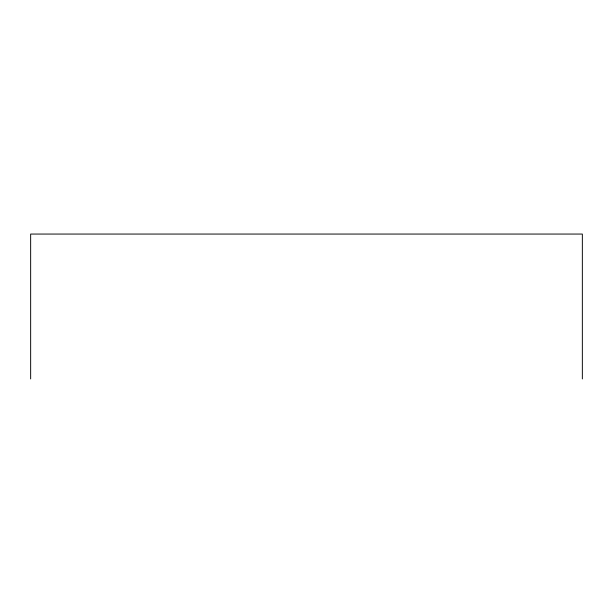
<?xml version="1.0" encoding="UTF-8"?>
<svg xmlns="http://www.w3.org/2000/svg" width="613" height="613" viewBox="0 0 613 613"><rect width="100%" height="100%" fill="white"/><g stroke="black" fill="none" stroke-linecap="round" stroke-linejoin="round"><path stroke-width="0.92" d="M582.35 378.941L582.35 234.059L30.65 234.059L30.65 378.941"/></g></svg>
